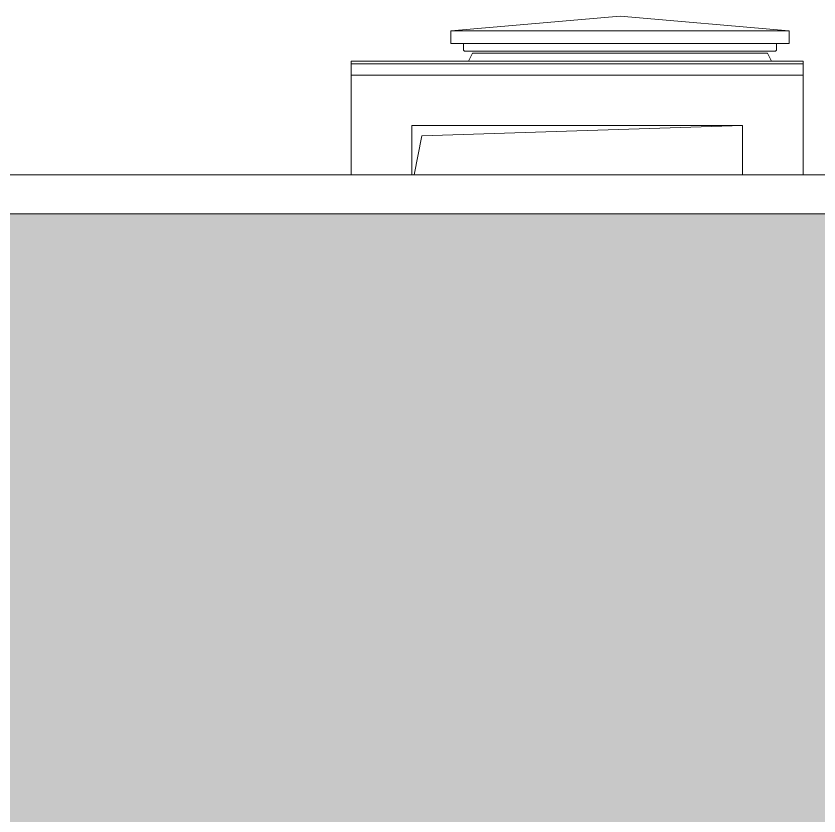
# Model space of a CAD drawing. Header units: millimetres. Extents: x -2128 to 116635, y -18248 to 18481.
# Drawn here: x 109439 to 112618, y 11392 to 14559 of the extents above; entities that cross this region are included whole.
import ezdxf

# ---------------------------------------------------------------- set-up
doc = ezdxf.new("R2010")
doc.units = ezdxf.units.MM
for name, color, linetype, lineweight in [('A-GENM', 7, 'Continuous', 9), ('A-GLAZ', 7, 'Continuous', 9), ('A-GLAZ-1', 7, 'Continuous', 5), ('A-ROOF', 7, 'Continuous', 9), ('A-WALL', 7, 'Continuous', 5), ('A-WALL-PATT', 7, 'Continuous', 5), ('S-BEAM', 7, 'Continuous', 9)]:
    doc.layers.add(name, color=color, linetype=linetype, lineweight=lineweight)

# ---------------------------------------------------------------- blocks, each defined once
blk = doc.blocks.new('парапет - парапет-18575254-АР2_Фасад в А-Г копия 1')
at = {"layer": 'A-GENM'}
for p, q in [((3241.9, 13930), (10630, 13930)), ((3249, 13775.9), (10250, 13775.9))]:
    blk.add_line(p, q, dxfattribs=at)
blk = doc.blocks.new('ЗВ_Общее_Ламель_СКБ_Полоса - ЗВ_Общее_Ламель_СКБ_Полоса-37153897-АР2_Фасад в А-Г копия 1')
at = {"layer": 'S-BEAM'}
blk.add_line((6445.6, 14380.2), (6460.5, 14412.1), dxfattribs=at)
blk = doc.blocks.new('ЗВ_Общее_Ламель_СКБ_Полоса - ЗВ_Общее_Ламель_СКБ_Полоса-V100-АР2_Фасад в А-Г копия 1')
at = {"layer": 'S-BEAM'}
blk.add_line((7629.5, 14412.1), (7644.4, 14380.2), dxfattribs=at)
blk = doc.blocks.new('ЗВ_Общее_Ламель_СКБ_Полоса - ЗВ_Общее_Ламель_СКБ_Полоса-V101-АР2_Фасад в А-Г копия 1')
at = {"layer": 'S-BEAM'}
for p, q in [((6460.5, 14412.1), (6445.6, 14380.2)), ((7629.5, 14412.1), (6460.5, 14412.1)), ((7644.4, 14380.2), (7629.5, 14412.1))]:
    blk.add_line(p, q, dxfattribs=at)
blk = doc.blocks.new('ЗВ_Общее_Труба профильная_СКБ - ЗВ_Общее_Труба профильная_СКБ-37153900-АР2_Фасад в А-Г копия 1')
at = {"layer": 'S-BEAM'}
for p, q in [((6425, 14426), (6425, 14450)), ((7665, 14450), (7665, 14426)), ((6431, 14420), (7659, 14420))]:
    blk.add_line(p, q, dxfattribs=at)
at = {"layer": 'S-BEAM', "flags": 128}
for points in [[(6431, 14420), (6429.7, 14420.2), (6428.4, 14420.6), (6427.3, 14421.3), (6426.3, 14422.3), (6425.6, 14423.4), (6425.2, 14424.7), (6425, 14426)], [(7665, 14426), (7664.8, 14424.7), (7664.4, 14423.4), (7663.7, 14422.3), (7662.7, 14421.3), (7661.6, 14420.6), (7660.3, 14420.2), (7659, 14420)]]:
    blk.add_lwpolyline(points, dxfattribs=at)
blk = doc.blocks.new('ЗВ_Общее_Труба профильная_СКБ - ЗВ_Общее_Труба профильная_СКБ-V102-АР2_Фасад в А-Г копия 1')
at = {"layer": 'S-BEAM'}
blk.add_line((6425, 14450), (6425, 14426), dxfattribs=at)
at = {"layer": 'S-BEAM', "flags": 128}
blk.add_lwpolyline([(6425, 14426), (6425.2, 14424.7), (6425.6, 14423.4), (6426.3, 14422.3), (6427.3, 14421.3), (6428.4, 14420.6), (6429.7, 14420.2), (6431, 14420)], dxfattribs=at)
blk = doc.blocks.new('ЗВ_Общее_Покрывной элемент_СКБ - ЗВ_Общее_Покрывной элемент_СКБ-37153901-АР2_Фасад в А-Г копия 1')
at = {"layer": 'S-BEAM'}
for p, q in [((6375, 14500), (7045, 14558.6)), ((6375, 14450), (6375, 14500))]:
    blk.add_line(p, q, dxfattribs=at)
blk = doc.blocks.new('AR_Отверстие прямоугольное _в стене__БезПР - AR_Отверстие прямоугольное _в стене__БезПР-33313331-АР2_Фасад в А-Г копия 1')
at = {"layer": 'A-GLAZ-1'}
for p, q in [((6260.8, 14084.2), (7530, 14125)), ((6230, 13930), (6260.8, 14084.2))]:
    blk.add_line(p, q, dxfattribs=at)
blk = doc.blocks.new('ЗВ_Общее_Покрывной элемент_СКБ - ЗВ_Общее_Покрывной элемент_СКБ-V105-АР2_Фасад в А-Г копия 1')
at = {"layer": 'S-BEAM'}
for p, q in [((7045, 14558.6), (6375, 14500)), ((7715, 14500), (7045, 14558.6)), ((6375, 14500), (6375, 14450)), ((7715, 14500), (6375, 14500)), ((7715, 14450), (7715, 14500)), ((7715, 14450), (6375, 14450))]:
    blk.add_line(p, q, dxfattribs=at)

msp = doc.modelspace()

# ---------------------------------------------------------------- hatches: boundary and pattern name
at = {"layer": 'A-WALL-PATT'}
h = msp.add_hatch(dxfattribs=at)
h.set_pattern_fill('FP_83', color=256, style=0, pattern_type=2)
h.set_pattern_definition([(180, (108335.17, 8471), (-2e-14, -154), [125, -137]), (90, (108335.17, 8406), (-262, 2e-14), [65, -89]), (180, (108335.17, 8406), (-2e-14, -154), [125, -137]), (90, (108347.17, 8406), (-262, 2e-14), [65, -89]), (180, (108472.17, 8406), (-2e-14, -154), [125, -137]), (180, (108472.17, 8471), (-2e-14, -154), [125, -137]), (90, (108216.17, 8483), (-262, 2e-14), [65, -89]), (90, (108466.17, 8483), (-262, 2e-14), [65, -89]), (0, (108216.17, 8483), (0, -154), [250, -12]), (0, (108216.17, 8548), (0, -154), [250, -12])])
h.paths.add_polyline_path([(110689.2, 8400), (114987.2, 8400), (114987.2, 13730), (115035.2, 13730), (115035.2, 13776), (108085.2, 13776), (108085.2, 8400)], flags=0)

# ---------------------------------------------------------------- linework, layer by layer
at = {"layer": 'A-ROOF'}
for p, q in [((110765.2, 14325), (110765.2, 14380.2)), ((112555.2, 14380.2), (110765.2, 14380.2)), ((112555.2, 14325), (112555.2, 14380.2)), ((112555.2, 14369), (110765.2, 14369)), ((110765.2, 14325), (112555.2, 14325))]:
    msp.add_line(p, q, dxfattribs=at)
at = {"layer": 'A-WALL'}
for p, q in [((110765.2, 14325), (110765.2, 13930)), ((112555.2, 13930), (112555.2, 14325)), ((111005.2, 13930), (111005.2, 14125)), ((111005.2, 14125), (112315.2, 14125)), ((112315.2, 14125), (112315.2, 13930))]:
    msp.add_line(p, q, dxfattribs=at)

# ---------------------------------------------------------------- block references
at = {"layer": 'A-GENM'}
msp.add_blockref('парапет - парапет-18575254-АР2_Фасад в А-Г копия 1', (104785.2, 0), dxfattribs=at)
at = {"layer": 'A-GLAZ'}
msp.add_blockref('AR_Отверстие прямоугольное _в стене__БезПР - AR_Отверстие прямоугольное _в стене__БезПР-33313331-АР2_Фасад в А-Г копия 1', (104785.2, 0), dxfattribs=at)
at = {"layer": 'S-BEAM'}
for name in ['ЗВ_Общее_Покрывной элемент_СКБ - ЗВ_Общее_Покрывной элемент_СКБ-37153901-АР2_Фасад в А-Г копия 1', 'ЗВ_Общее_Покрывной элемент_СКБ - ЗВ_Общее_Покрывной элемент_СКБ-V105-АР2_Фасад в А-Г копия 1', 'ЗВ_Общее_Труба профильная_СКБ - ЗВ_Общее_Труба профильная_СКБ-37153900-АР2_Фасад в А-Г копия 1', 'ЗВ_Общее_Труба профильная_СКБ - ЗВ_Общее_Труба профильная_СКБ-V102-АР2_Фасад в А-Г копия 1', 'ЗВ_Общее_Ламель_СКБ_Полоса - ЗВ_Общее_Ламель_СКБ_Полоса-37153897-АР2_Фасад в А-Г копия 1', 'ЗВ_Общее_Ламель_СКБ_Полоса - ЗВ_Общее_Ламель_СКБ_Полоса-V101-АР2_Фасад в А-Г копия 1', 'ЗВ_Общее_Ламель_СКБ_Полоса - ЗВ_Общее_Ламель_СКБ_Полоса-V100-АР2_Фасад в А-Г копия 1']:
    msp.add_blockref(name, (104785.2, 0), dxfattribs=at)

doc.saveas('drawing.dxf')
